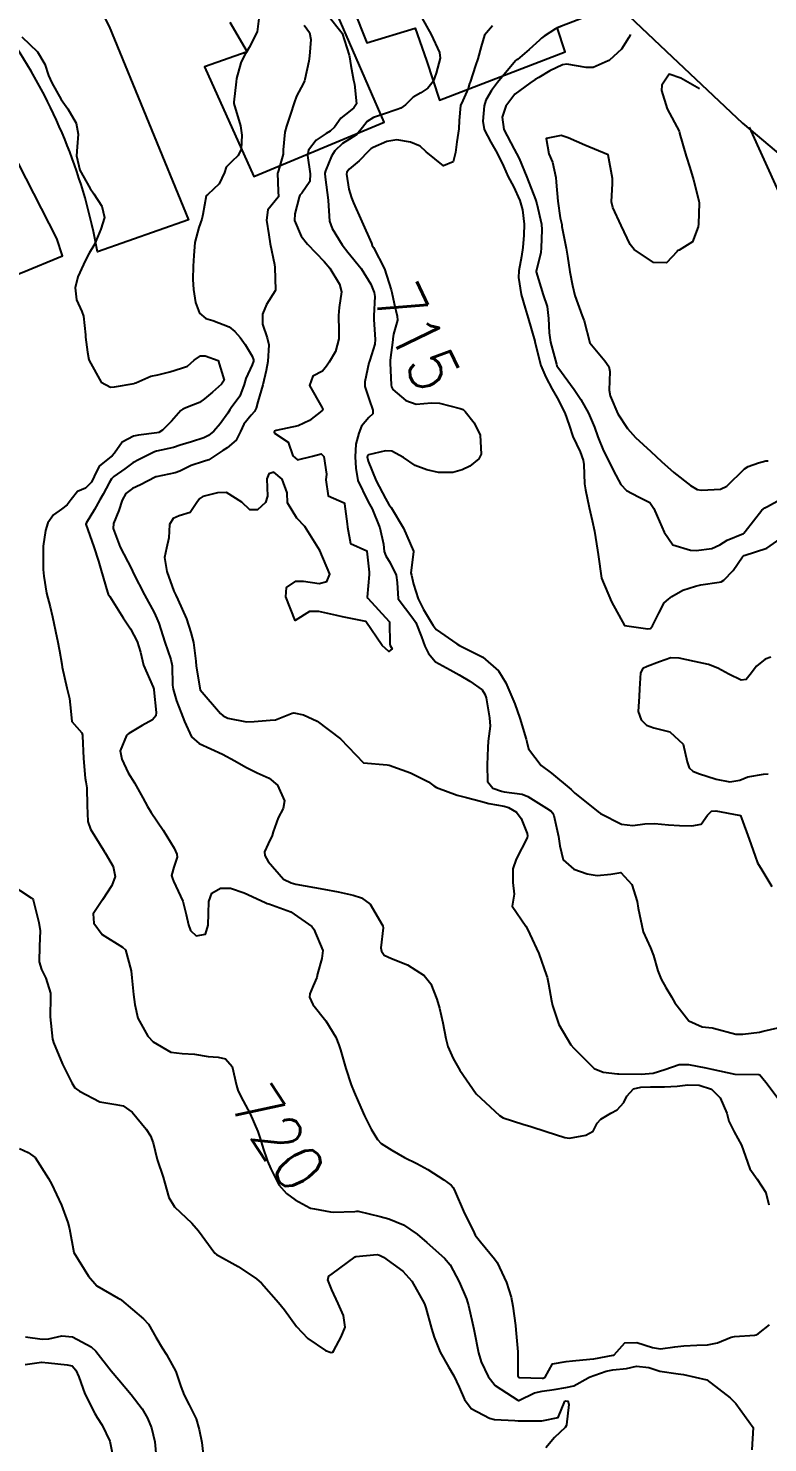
# Model space of a CAD drawing. Header units: metres. Extents: x 286371 to 293043, y 7462578 to 7466404.
# Drawn here: x 291645.5 to 291708.4, y 7463541.2 to 7463661.5 of the extents above; entities that cross this region are included whole.
import ezdxf
from ezdxf.enums import TextEntityAlignment as Align

# ---------------------------------------------------------------- set-up
doc = ezdxf.new("R2010")
doc.units = ezdxf.units.M
doc.header["$MEASUREMENT"] = 0
for name, color, linetype in [('Area', 45, 'Continuous'), ('Cotas', 45, 'Continuous'), ('Curvas de Nivel 1m', 11, 'Continuous'), ('Curvas de Nivel 5m', 15, 'Continuous'), ('Edificações', 30, 'Continuous'), ('Vias primárias', 230, 'Continuous')]:
    doc.layers.add(name, color=color, linetype=linetype)
doc.styles.add('Style-STANDARD', font='STANDARD.shx')

msp = doc.modelspace()

# ---------------------------------------------------------------- linework, layer by layer
at = {"layer": 'Area'}
msp.add_polyline3d([(291692.94, 7463666, 716.48), (291700.28, 7463659.04, 713.46), (291706.27, 7463653.4, 712.9), (291710.2, 7463650.09, 711.41), (291717.36, 7463644.05, 710.98), (291718.54, 7463642.83, 711.03), (291724.61, 7463637.64, 710.86), (291728.35, 7463634.15, 710.87), (291734.12, 7463629.1, 710.38), (291735.02, 7463628.48, 712.91), (291739.6, 7463624.11, 710.1), (291741.7, 7463622.45, 709.81), (291743.88, 7463620.02, 709.49), (291749.15, 7463614.76, 713.96), (291756.24, 7463608.44, 710.91), (291757.33, 7463607.79, 710.83), (291764.47, 7463601.94, 709.94), (291770.47, 7463596.59, 736.64)], dxfattribs=at)
at = {"layer": 'Curvas de Nivel 1m', "flags": 128}
for points, elevation in [([(291665.22, 7463662.97), (291664.99, 7463661.16), (291664.31, 7463659.84), (291663.91, 7463659.18), (291663.6, 7463658.54), (291663.25, 7463657.19), (291663.21, 7463656.91), (291663, 7463655.19), (291663.02, 7463655.08), (291663.58, 7463653.18), (291663.68, 7463652.37), (291663.64, 7463651.18), (291663.39, 7463650.64), (291662.83, 7463650.13), (291662.37, 7463649.65), (291662.21, 7463649.2), (291661.77, 7463648.24), (291660.79, 7463647.33), (291660.72, 7463647.29), (291660.67, 7463647.23), (291660.37, 7463645.62), (291660.28, 7463645.23), (291660.03, 7463644.53), (291659.71, 7463643.24), (291659.61, 7463642.15), (291659.55, 7463641.25), (291659.53, 7463640.1), (291659.59, 7463639.25), (291659.74, 7463638.15), (291660.09, 7463637.24), (291660.63, 7463636.8), (291661.23, 7463636.62), (291662.61, 7463636.08), (291663.1, 7463635.7), (291663.54, 7463635.19), (291663.98, 7463634.58), (291664.57, 7463633.58), (291664.68, 7463633.29), (291664.68, 7463633.17), (291664.56, 7463632.84), (291664.04, 7463631.68), (291663.9, 7463631.18), (291663.51, 7463630.2), (291662.79, 7463629.2), (291662.67, 7463629.04), (291662.5, 7463628.75), (291661.85, 7463627.85), (291661.3, 7463627.22), (291660.85, 7463626.85), (291660.47, 7463626.65), (291659.41, 7463626.3), (291658.46, 7463626.01), (291657.89, 7463625.83), (291656.45, 7463625.51), (291656.28, 7463625.46), (291655.92, 7463625.3), (291654.95, 7463624.8), (291654.43, 7463624.51), (291653.74, 7463624.02), (291652.82, 7463623.35), (291652.61, 7463623.15), (291652.41, 7463622.83), (291651.89, 7463621.86), (291651.63, 7463621.37), (291651.18, 7463620.56), (291650.45, 7463619.38), (291650.44, 7463619.3), (291651.11, 7463617.37), (291651.51, 7463616.16), (291651.73, 7463615.36), (291652.27, 7463613.53), (291652.34, 7463613.35), (291652.46, 7463613.16), (291653.61, 7463611.33), (291654.22, 7463610.4), (291654.79, 7463609.32), (291655.08, 7463608.42), (291655.34, 7463607.31), (291656.15, 7463605.46), (291656.2, 7463605.29), (291656.21, 7463605.23), (291656.41, 7463603.29), (291656.38, 7463603.02), (291656.1, 7463602.66), (291655.21, 7463602.2), (291654.09, 7463601.52), (291653.98, 7463601.43), (291653.89, 7463601.33), (291653.36, 7463600.04), (291653.48, 7463599.33), (291654.03, 7463598.17), (291654.56, 7463597.32), (291655.27, 7463596.03), (291655.67, 7463595.3), (291655.98, 7463594.8), (291657, 7463593.28), (291657.93, 7463591.76), (291658.17, 7463591.26), (291658.19, 7463590.99), (291657.91, 7463590.14), (291657.72, 7463589.44), (291657.76, 7463589.27), (291657.79, 7463589.17), (291657.89, 7463588.97), (291658.68, 7463587.25), (291658.96, 7463586.13), (291659.15, 7463585.24), (291659.34, 7463584.76), (291659.82, 7463584.31), (291660.61, 7463584.44), (291660.83, 7463585.22), (291660.85, 7463586.21), (291660.9, 7463587.22), (291661.15, 7463587.94), (291661.88, 7463588.35), (291662.73, 7463588.35), (291663.88, 7463587.96), (291665.68, 7463587.15), (291665.86, 7463587.07), (291665.98, 7463587.03), (291667.85, 7463586.36), (291669.64, 7463585.09), (291669.83, 7463584.88), (291670.59, 7463583.07), (291670.49, 7463582.38), (291670.13, 7463581.08), (291670.07, 7463580.78), (291669.76, 7463580.05), (291669.47, 7463579.37), (291669.45, 7463579.09), (291669.73, 7463578.46), (291670.85, 7463577.07), (291671.69, 7463575.69), (291671.95, 7463575.05), (291672.09, 7463574.63), (291672.55, 7463573.04), (291673, 7463571.65), (291673.24, 7463571.03), (291673.6, 7463570.16), (291674.11, 7463569.02), (291674.69, 7463567.88), (291675.22, 7463567), (291675.55, 7463566.66), (291676.44, 7463566.08), (291677.53, 7463565.47), (291678.56, 7463564.95), (291679.52, 7463564.43), (291680.86, 7463563.56), (291681.5, 7463563.1), (291681.67, 7463562.9), (291681.84, 7463562.55), (291682.55, 7463560.89), (291683.44, 7463559.06), (291683.54, 7463558.87), (291684, 7463558.3), (291685.19, 7463556.85), (291685.4, 7463556.53), (291686.2, 7463554.83), (291686.6, 7463553.58), (291686.75, 7463552.82), (291686.97, 7463551.17), (291687, 7463550.82), (291687.16, 7463548.93), (291687.16, 7463548.82), (291687.16, 7463546.91), (291687.19, 7463546.82), (291687.24, 7463546.77), (291687.29, 7463546.77), (291689.24, 7463546.69), (291689.33, 7463546.7), (291689.5, 7463546.78), (291690.11, 7463547.92), (291691.26, 7463548.13), (291691.82, 7463548.19), (291693.27, 7463548.32), (291693.63, 7463548.36), (291695.27, 7463548.65), (291695.31, 7463548.66), (291695.34, 7463548.69), (291696.27, 7463549.7), (291697.29, 7463549.75), (291698.61, 7463549.32), (291699.28, 7463549.21), (291700.52, 7463549.38), (291701.29, 7463549.45), (291702.38, 7463549.5), (291703.29, 7463549.55), (291704.13, 7463549.72), (291705.3, 7463550.18), (291705.59, 7463550.25), (291707.3, 7463550.37), (291707.42, 7463550.39), (291707.63, 7463550.51), (291708.57, 7463551.24)], 719), ([(291669, 7463661.72), (291669.45, 7463661.1), (291669.56, 7463660.52), (291669.44, 7463659.1), (291669.38, 7463658.68), (291669.05, 7463657.1), (291669.03, 7463657.01), (291668.93, 7463656.8), (291668.35, 7463655.68), (291668.13, 7463655.12), (291667.84, 7463654.17), (291667.49, 7463653.13), (291667.35, 7463652.64), (291667.22, 7463651.13), (291667.21, 7463650.76), (291666.82, 7463649.36), (291666.75, 7463649.2), (291666.74, 7463649.14), (291666.79, 7463647.63), (291666.8, 7463647.13), (291666.78, 7463647.1), (291665.9, 7463646.02), (291665.8, 7463645.15), (291665.98, 7463643.91), (291666.1, 7463643.14), (291666.47, 7463641.37), (291666.5, 7463641.14), (291666.57, 7463639.22), (291666.54, 7463639.14), (291665.8, 7463637.99), (291665.45, 7463637.15), (291665.45, 7463636.31), (291665.84, 7463635.15), (291665.98, 7463634.54), (291665.9, 7463633.15), (291665.76, 7463632.36), (291665.48, 7463631.16), (291665.06, 7463629.71), (291664.9, 7463629.17), (291664.78, 7463628.89), (291664.5, 7463628.58), (291663.86, 7463627.81), (291663.57, 7463627.19), (291663.21, 7463626.45), (291662.45, 7463625.8), (291662.09, 7463625.57), (291661.57, 7463625.22), (291660.88, 7463624.78), (291660.44, 7463624.63), (291659.38, 7463624.3), (291658.42, 7463623.82), (291658.03, 7463623.66), (291656.41, 7463623.33), (291656.39, 7463623.32), (291656.33, 7463623.3), (291655.08, 7463622.64), (291654.4, 7463622.34), (291653.82, 7463621.9), (291653.51, 7463621.34), (291653.24, 7463620.47), (291652.78, 7463619.35), (291652.76, 7463618.93), (291653.36, 7463617.34), (291654.3, 7463615.5), (291654.39, 7463615.32), (291654.49, 7463615.12), (291655.41, 7463613.31), (291656.24, 7463611.81), (291656.48, 7463611.29), (291656.63, 7463610.88), (291657.15, 7463609.28), (291657.66, 7463607.79), (291657.77, 7463607.27), (291657.81, 7463605.61), (291657.86, 7463605.27), (291658.13, 7463604.29), (291658.53, 7463603.26), (291658.83, 7463602.52), (291659.4, 7463601.24), (291660.07, 7463600.67), (291661.06, 7463600.22), (291662.05, 7463599.76), (291663.09, 7463599.19), (291664.04, 7463598.65), (291665.01, 7463598.18), (291666.02, 7463597.71), (291666.73, 7463597.13), (291667.33, 7463595.78), (291667.22, 7463595.13), (291666.78, 7463594.33), (291666.37, 7463593.14), (291666.26, 7463592.83), (291665.94, 7463592.13), (291665.63, 7463591.45), (291665.64, 7463591.15), (291665.92, 7463590.62), (291667.25, 7463589.12), (291667.89, 7463588.81), (291668.28, 7463588.71), (291669.88, 7463588.43), (291670.68, 7463588.28), (291671.88, 7463588.04), (291673.15, 7463587.76), (291673.87, 7463587.53), (291674.62, 7463587.01), (291675.68, 7463585.16), (291675.7, 7463585), (291675.52, 7463583.29), (291675.56, 7463583), (291675.8, 7463582.67), (291676.41, 7463582.37), (291677.79, 7463581.85), (291679.2, 7463580.94), (291679.76, 7463580.24), (291680.27, 7463578.93), (291680.49, 7463578.16), (291680.79, 7463576.92), (291681.03, 7463575.57), (291681.2, 7463574.91), (291681.66, 7463573.89), (291682.22, 7463572.9), (291683.61, 7463570.87), (291685.59, 7463569.03), (291685.91, 7463568.84), (291687.58, 7463568.3), (291688.28, 7463568.1), (291689.57, 7463567.68), (291691.16, 7463567.16), (291691.56, 7463567.1), (291692.94, 7463567.36), (291693.57, 7463567.7), (291693.92, 7463568.38), (291694.21, 7463568.72), (291695.07, 7463569.23), (291695.6, 7463569.51), (291696.17, 7463570.13), (291696.43, 7463570.68), (291697.01, 7463571.29), (291697.63, 7463571.43), (291698.43, 7463571.46), (291699.63, 7463571.48), (291700.71, 7463571.53), (291701.63, 7463571.63), (291702.59, 7463571.62), (291703.62, 7463571.27), (291704.37, 7463570.55), (291704.92, 7463569.22), (291705.1, 7463568.54), (291705.57, 7463567.66), (291706.19, 7463566.52), (291706.51, 7463565.55), (291706.89, 7463564.51), (291707.51, 7463563.63), (291708.24, 7463562.49), (291708.51, 7463561.45)], 718), ([(291671.02, 7463662.58), (291672.22, 7463661.06), (291672.82, 7463659.19), (291672.84, 7463659.05), (291672.95, 7463658.31), (291673.19, 7463657.04), (291673.26, 7463656.71), (291673.44, 7463655.04), (291673.23, 7463654.71), (291672.9, 7463654.44), (291672.12, 7463653.82), (291671.57, 7463653.06), (291671.21, 7463652.72), (291670.87, 7463652.51), (291670.01, 7463651.94), (291669.35, 7463651.1), (291669.29, 7463650.64), (291669.51, 7463649.09), (291669.47, 7463648.43), (291668.79, 7463647.45), (291668.62, 7463647.27), (291668.56, 7463647.11), (291668.19, 7463645.69), (291668.18, 7463645.11), (291668.73, 7463643.8), (291669.27, 7463643.1), (291670.7, 7463641.65), (291671.18, 7463641.07), (291672.01, 7463639.7), (291672.18, 7463639.05), (291671.96, 7463637.73), (291671.9, 7463637.06), (291671.95, 7463635.71), (291671.93, 7463635.05), (291671.66, 7463633.98), (291671.11, 7463633.07), (291670.9, 7463632.73), (291670.55, 7463632.31), (291669.74, 7463631.89), (291669.44, 7463631.09), (291670.51, 7463629.24), (291670.57, 7463629.07), (291670.56, 7463629.01), (291670.5, 7463628.93), (291669.45, 7463628.13), (291668.48, 7463627.66), (291666.62, 7463627.28), (291666.48, 7463627.22), (291666.45, 7463627.17), (291666.44, 7463627.14), (291666.47, 7463627.05), (291667.62, 7463626.28), (291668.04, 7463625.12), (291668.44, 7463624.78), (291669.7, 7463625.09), (291670.45, 7463625.28), (291670.66, 7463625.07), (291670.9, 7463623.55), (291670.84, 7463623.08), (291671.03, 7463621.71), (291672.39, 7463621.12), (291672.42, 7463621.04), (291672.65, 7463619.34), (291672.69, 7463619.05), (291672.94, 7463617.65), (291674.32, 7463617.05), (291674.33, 7463617.01), (291674.51, 7463615.23), (291674.53, 7463615.02), (291674.36, 7463613.11), (291674.4, 7463613.02), (291676.22, 7463611.04), (291676.25, 7463610.99), (291676.28, 7463609.08), (291676.3, 7463608.99), (291676.47, 7463608.71), (291676.19, 7463608.47), (291675.62, 7463609), (291674.23, 7463611.02), (291672.24, 7463611.42), (291671.77, 7463611.53), (291670.25, 7463611.89), (291669.46, 7463611.88), (291668.23, 7463611.11), (291667.43, 7463613.13), (291667.49, 7463613.91), (291668.28, 7463614.45), (291668.94, 7463614.45), (291670.28, 7463614.25), (291670.93, 7463614.43), (291671.17, 7463615.07), (291670.32, 7463617.08), (291669.06, 7463619.1), (291668.36, 7463619.82), (291667.58, 7463621.13), (291667.55, 7463621.97), (291667.13, 7463623.13), (291666.42, 7463623.74), (291665.98, 7463623.59), (291665.82, 7463623.15), (291665.87, 7463621.68), (291665.72, 7463621.15), (291665.02, 7463620.52), (291664.37, 7463620.53), (291663.68, 7463621.18), (291662.4, 7463621.99), (291661.63, 7463621.98), (291660.39, 7463621.67), (291660.13, 7463621.49), (291659.92, 7463621.24), (291659.31, 7463620.31), (291658.37, 7463620.01), (291657.85, 7463619.79), (291657.54, 7463619.28), (291657.48, 7463618.14), (291657.29, 7463617.28), (291657.12, 7463616.47), (291657.32, 7463615.28), (291657.92, 7463613.62), (291658.08, 7463613.27), (291658.26, 7463612.91), (291659, 7463611.25), (291659.37, 7463610.09), (291659.57, 7463609.24), (291659.77, 7463607.65), (291659.82, 7463607.24), (291660.14, 7463605.23), (291661.87, 7463603.21), (291662.11, 7463603), (291662.51, 7463602.8), (291664.09, 7463602.51), (291664.74, 7463602.52), (291666.1, 7463602.63), (291666.55, 7463602.68), (291667.7, 7463603.12), (291667.98, 7463603.24), (291668.11, 7463603.26), (291668.94, 7463603.1), (291670.1, 7463602.55), (291672.07, 7463601.05), (291674.04, 7463599.02), (291676.04, 7463598.85), (291676.21, 7463598.83), (291678.03, 7463598.18), (291679.57, 7463597.39), (291680.02, 7463597.06), (291680.25, 7463596.93), (291682, 7463596.27), (291682.81, 7463596.08), (291684, 7463595.76), (291684.7, 7463595.57), (291685.99, 7463595.33), (291686.38, 7463595.23), (291687.05, 7463594.82), (291687.44, 7463594.28), (291687.96, 7463593.01), (291687.99, 7463592.8), (291687.95, 7463592.64), (291687.03, 7463590.83), (291686.73, 7463590.01), (291686.73, 7463588.83), (291686.86, 7463587.85), (291686.68, 7463586.83), (291687.84, 7463585.12), (291688.02, 7463584.81), (291688.19, 7463584.45), (291688.94, 7463582.8), (291689.61, 7463580.94), (291689.65, 7463580.79), (291689.76, 7463580.22), (291690.03, 7463578.78), (291690.11, 7463578.4), (291690.65, 7463576.77), (291691.68, 7463575.03), (291691.91, 7463574.75), (291693.65, 7463573.03), (291694.41, 7463572.71), (291695.64, 7463572.58), (291695.76, 7463572.57), (291697.64, 7463572.55), (291698.68, 7463572.64), (291699.65, 7463572.95), (291700.89, 7463573.37), (291701.66, 7463573.36), (291703.14, 7463573.08), (291703.65, 7463572.98), (291705.62, 7463572.56), (291705.64, 7463572.56), (291707.62, 7463572.53), (291707.64, 7463572.53), (291707.74, 7463572.5), (291708.25, 7463571.88), (291709.29, 7463570.48)], 717), ([(291679.01, 7463662.34), (291679.8, 7463660.94), (291680.49, 7463659.41), (291680.55, 7463658.93), (291680.23, 7463657.65), (291679.95, 7463656.94), (291679.5, 7463656.37), (291678.92, 7463655.98), (291678.27, 7463655.61), (291677.6, 7463654.97), (291677.2, 7463654.68), (291676.9, 7463654.57), (291675.73, 7463654.16), (291674.89, 7463653.87), (291674.35, 7463653.55), (291673.94, 7463653.03), (291673.47, 7463652.43), (291672.86, 7463652.03), (291672.25, 7463651.66), (291671.61, 7463651.06), (291671.32, 7463650.59), (291670.82, 7463649.35), (291670.75, 7463649.14), (291670.75, 7463649.08), (291670.81, 7463648.57), (291671.02, 7463647.07), (291671.04, 7463646.81), (291671.16, 7463645.07), (291671.38, 7463644.43), (291672.22, 7463643.05), (291672.71, 7463642.42), (291673.85, 7463641.03), (291674.66, 7463639.71), (291674.94, 7463639.01), (291675, 7463638.66), (291674.93, 7463637.01), (291674.93, 7463636.7), (291675.04, 7463635.01), (291675, 7463634.6), (291674.57, 7463633.24), (291674.51, 7463633.08), (291674.48, 7463633.02), (291674.14, 7463631.42), (291674.15, 7463631.02), (291674.52, 7463629.9), (291674.84, 7463629.01), (291674.83, 7463628.68), (291674.49, 7463628.37), (291673.88, 7463627.63), (291673.64, 7463627.03), (291673.39, 7463626.1), (291673.34, 7463625.03), (291673.39, 7463624.07), (291673.55, 7463623.03), (291674.39, 7463621.31), (291674.56, 7463621.01), (291674.78, 7463620.6), (291675.42, 7463619), (291675.73, 7463617.6), (291675.81, 7463616.99), (291675.94, 7463616.61), (291676.31, 7463616.02), (291676.83, 7463614.98), (291676.9, 7463614.36), (291676.99, 7463612.97), (291678.23, 7463611.32), (291678.48, 7463610.95), (291678.97, 7463609.72), (291679.26, 7463608.94), (291679.56, 7463608.31), (291680.17, 7463607.61), (291681.41, 7463606.91), (291681.91, 7463606.65), (291682.16, 7463606.51), (291683.07, 7463605.96), (291684.14, 7463605.21), (291684.37, 7463604.86), (291684.46, 7463604.53), (291684.76, 7463602.85), (291684.82, 7463602.12), (291684.65, 7463600.86), (291684.6, 7463600.33), (291684.56, 7463598.86), (291684.58, 7463597.42), (291685.03, 7463596.85), (291685.77, 7463596.6), (291686.01, 7463596.56), (291687.53, 7463596.34), (291688, 7463596.16), (291689.61, 7463595.16), (291689.99, 7463594.92), (291690.12, 7463594.77), (291690.22, 7463594.53), (291690.63, 7463592.76), (291690.74, 7463591.96), (291691.01, 7463590.76), (291691.91, 7463589.97), (291693.07, 7463589.57), (291693.9, 7463589.43), (291695.07, 7463589.54), (291695.91, 7463589.7), (291696.85, 7463588.67), (291697.3, 7463587.22), (291697.4, 7463586.66), (291697.82, 7463584.65), (291698.45, 7463583.29), (291698.7, 7463582.64), (291699.07, 7463581.34), (291699.34, 7463580.63), (291699.75, 7463579.92), (291700.24, 7463579.11), (291700.52, 7463578.61), (291701.71, 7463577.09), (291702.84, 7463576.58), (291703.7, 7463576.48), (291703.8, 7463576.46), (291705.7, 7463575.96), (291706.28, 7463575.94), (291707.7, 7463576.12), (291708.01, 7463576.19), (291709.27, 7463576.48)], 716), ([(291691.01, 7463661.71), (291690.36, 7463661.42), (291689.4, 7463660.79), (291689.17, 7463660.62), (291688.99, 7463660.46), (291688.13, 7463659.65), (291687.13, 7463658.82), (291687.03, 7463658.76), (291686.96, 7463658.7), (291685.43, 7463656.85), (291684.92, 7463656.17), (291684.44, 7463655.34), (291684.3, 7463654.87), (291684.18, 7463653.58), (291684.29, 7463652.87), (291684.86, 7463651.77), (291685.4, 7463650.86), (291685.93, 7463649.74), (291686.33, 7463648.84), (291686.79, 7463648.02), (291687.34, 7463646.83), (291687.56, 7463646.03), (291687.69, 7463644.82), (291687.68, 7463643.88), (291687.58, 7463642.82), (291687.46, 7463642.07), (291687.25, 7463640.83), (291687.23, 7463640.27), (291687.45, 7463638.82), (291687.78, 7463637.68), (291688.04, 7463636.81), (291688.6, 7463634.87), (291688.61, 7463634.8), (291689.11, 7463632.8), (291689.53, 7463631.81), (291690.08, 7463630.78), (291690.52, 7463630.05), (291691.15, 7463628.76), (291691.53, 7463627.72), (291691.84, 7463626.75), (291692.45, 7463625.47), (291692.72, 7463624.74), (291692.78, 7463624.39), (291692.83, 7463622.74), (291692.91, 7463622.23), (291693.24, 7463620.73), (291693.48, 7463619.61), (291693.68, 7463618.72), (291693.94, 7463617.1), (291693.99, 7463616.72), (291694.28, 7463614.71), (291695.12, 7463612.7), (291696.22, 7463610.68), (291698.22, 7463610.4), (291698.45, 7463610.43), (291698.6, 7463610.65), (291699.14, 7463611.74), (291699.6, 7463612.63), (291699.96, 7463612.93), (291700.26, 7463613.15), (291701.18, 7463613.7), (291702.28, 7463614.03), (291702.73, 7463614.14), (291704.28, 7463614.37), (291704.44, 7463614.4), (291704.68, 7463614.56), (291705.47, 7463615.38), (291706.26, 7463616.54), (291706.29, 7463616.56), (291706.31, 7463616.58), (291706.41, 7463616.63), (291708.33, 7463617.27), (291710.03, 7463618.47)], 714), ([(291696.74, 7463660.93), (291696.61, 7463660.68), (291695.98, 7463659.69), (291694.96, 7463658.75), (291694.93, 7463658.73), (291694.85, 7463658.71), (291693.56, 7463658.12), (291692.96, 7463658.13), (291691.32, 7463658.4), (291690.96, 7463658.35), (291689.89, 7463657.84), (291688.94, 7463657.27), (291688.64, 7463657.1), (291688.18, 7463656.81), (291686.92, 7463655.86), (291686.14, 7463654.85), (291685.84, 7463653.9), (291685.98, 7463652.85), (291686.84, 7463651.19), (291687.06, 7463650.83), (291687.28, 7463650.38), (291687.93, 7463648.82), (291688.66, 7463646.92), (291688.7, 7463646.81), (291688.77, 7463646.53), (291689.17, 7463644.8), (291689.21, 7463644.32), (291689.15, 7463642.8), (291689.11, 7463642.4), (291688.72, 7463640.8), (291688.72, 7463640.77), (291689.31, 7463638.79), (291689.65, 7463637.8), (291689.78, 7463636.79), (291689.82, 7463635.57), (291689.93, 7463634.78), (291690.44, 7463632.9), (291690.49, 7463632.78), (291690.56, 7463632.65), (291691.96, 7463630.75), (291692.52, 7463629.91), (291693.18, 7463628.73), (291693.67, 7463627.54), (291693.97, 7463626.72), (291694.46, 7463625.54), (291694.86, 7463624.71), (291695.3, 7463623.83), (291695.93, 7463622.69), (291696.4, 7463622.18), (291697.42, 7463621.64), (291698.38, 7463621.16), (291698.74, 7463620.65), (291699.02, 7463619.99), (291699.6, 7463618.64), (291700.33, 7463617.56), (291701.83, 7463617.09), (291702.32, 7463617.08), (291703.67, 7463617.23), (291704.33, 7463617.56), (291704.95, 7463617.94), (291706.34, 7463618.52), (291706.37, 7463618.53), (291706.49, 7463618.67), (291707.91, 7463620.5), (291708.17, 7463620.7), (291708.38, 7463620.81), (291709.47, 7463621.39)], 713), ([(291702.61, 7463656.31), (291701.02, 7463657.23), (291700.03, 7463657.55), (291699.41, 7463656.64), (291699.38, 7463656.17), (291699.87, 7463654.63), (291700.87, 7463652.71), (291700.9, 7463652.61), (291700.92, 7463652.56), (291701.47, 7463650.6), (291701.79, 7463649.63), (291702.11, 7463648.59), (291702.56, 7463646.8), (291702.59, 7463646.59), (291702.51, 7463644.83), (291702.49, 7463644.59), (291702.01, 7463643.3), (291700.88, 7463642.61), (291700.76, 7463642.56), (291700.71, 7463642.49), (291699.81, 7463641.52), (291698.7, 7463641.55), (291697.04, 7463642.67), (291696.72, 7463643.09), (291695.96, 7463644.69), (291695.24, 7463646.22), (291695.12, 7463646.7), (291695.22, 7463648.28), (291695.2, 7463648.7), (291694.83, 7463650.7), (291692.85, 7463651.52), (291691.45, 7463652.16), (291690.86, 7463652.36), (291689.56, 7463652.09), (291689.8, 7463650.79), (291690.12, 7463650.08), (291690.38, 7463648.77), (291690.41, 7463648.39), (291690.56, 7463646.78), (291690.75, 7463645.34), (291690.87, 7463644.89), (291690.89, 7463644.77), (291690.9, 7463644.61), (291691.28, 7463642.77), (291691.38, 7463642.09), (291691.59, 7463640.76), (291691.81, 7463639.61), (291692.01, 7463638.75), (291692.63, 7463637.03), (291692.75, 7463636.74), (291692.79, 7463636.58), (291693.28, 7463634.73), (291694.57, 7463633.19), (291694.91, 7463632.71), (291694.99, 7463632.28), (291694.93, 7463630.71), (291695.02, 7463630.22), (291695.67, 7463628.7), (291696.49, 7463627.44), (291697.18, 7463626.67), (291698.46, 7463625.49), (291699.39, 7463624.64), (291700.42, 7463623.71), (291701.84, 7463622.6), (291702.4, 7463622.25), (291702.78, 7463622.2), (291704.4, 7463622.29), (291704.94, 7463622.55), (291706.43, 7463624), (291706.75, 7463624.2), (291707.63, 7463624.51), (291708.25, 7463624.68), (291708.44, 7463624.7)], 712), ([(291708.67, 7463608.01), (291708.18, 7463607.84), (291707.45, 7463607.24), (291706.92, 7463606.52), (291706.59, 7463606.1), (291706.16, 7463606.05), (291705.1, 7463606.55), (291704.17, 7463607.06), (291703.36, 7463607.39), (291702.18, 7463607.63), (291700.89, 7463607.91), (291700.18, 7463607.95), (291699.2, 7463607.61), (291698.17, 7463607.2), (291697.8, 7463607.03), (291697.59, 7463606.66), (291697.51, 7463605.3), (291697.48, 7463604.66), (291697.4, 7463603.38), (291697.65, 7463602.66), (291698.1, 7463602.23), (291698.74, 7463602), (291700.09, 7463601.64), (291701.22, 7463600.61), (291701.57, 7463599.09), (291701.74, 7463598.6), (291702.04, 7463598.32), (291702.53, 7463598.1), (291704.03, 7463597.64), (291705.18, 7463597.39), (291706.03, 7463597.54), (291706.73, 7463597.83), (291708.04, 7463598.04), (291708.45, 7463598.08)], 714), ([(291643.88, 7463588.78), (291645.79, 7463587.53), (291645.86, 7463587.49), (291645.91, 7463587.45), (291645.95, 7463587.36), (291646.44, 7463585.45), (291646.54, 7463584.73), (291646.48, 7463583.44), (291646.45, 7463582.11), (291646.65, 7463581.44), (291647.03, 7463580.71), (291647.42, 7463579.43), (291647.43, 7463579.12), (291647.41, 7463577.43), (291647.6, 7463575.51), (291647.62, 7463575.43), (291647.68, 7463575.23), (291648.44, 7463573.41), (291649.23, 7463571.8), (291649.5, 7463571.4), (291649.62, 7463571.29), (291649.9, 7463571.11), (291651.61, 7463570.2), (291652.98, 7463569.97), (291653.6, 7463569.86), (291654.36, 7463569.32), (291655.57, 7463567.87), (291655.94, 7463567.3), (291656.15, 7463566.7), (291656.5, 7463565.29), (291657.01, 7463563.78), (291657.16, 7463563.28), (291657.48, 7463562.06), (291657.98, 7463561.27), (291659.44, 7463559.89), (291660.01, 7463559.24), (291661.41, 7463557.34), (291661.55, 7463557.21), (291663.39, 7463556.21), (291664.94, 7463555.16), (291665.37, 7463554.77), (291666.82, 7463553.13), (291667.33, 7463552.51), (291668.35, 7463551.11), (291669.3, 7463550.07), (291670.82, 7463549.07), (291671.28, 7463548.89), (291671.43, 7463548.92), (291671.52, 7463549.06), (291672.15, 7463550.21), (291672.47, 7463551.05), (291672.34, 7463552.04), (291671.89, 7463553.06), (291671.36, 7463554.21), (291671.02, 7463555.07), (291671.08, 7463555.37), (291671.38, 7463555.58), (291673.34, 7463557.03), (291673.4, 7463557.05), (291675.19, 7463557.21), (291675.41, 7463557.17), (291675.75, 7463556.99), (291677.39, 7463555.81), (291678.16, 7463554.95), (291679.19, 7463553.09), (291679.26, 7463552.94), (291679.34, 7463552.69), (291679.83, 7463550.93), (291680.04, 7463550.18), (291680.56, 7463548.92), (291681.27, 7463547.66), (291681.72, 7463546.9), (291682.18, 7463545.95), (291682.64, 7463544.88), (291683.2, 7463544.12), (291684.75, 7463543.29), (291685.19, 7463543.19), (291686.91, 7463543.1), (291687.19, 7463543.09), (291688.9, 7463543.08), (291689.19, 7463543.09), (291690.59, 7463543.36), (291691.15, 7463544.76), (291691.2, 7463544.77), (291691.21, 7463544.78), (291691.42, 7463544.75), (291691.49, 7463544.47), (291691.3, 7463542.75), (291691.28, 7463542.66), (291691.18, 7463542.52), (291690.28, 7463541.66), (291689.54, 7463540.78)], 721), ([(291644.78, 7463566.23), (291645.54, 7463565.88), (291646.11, 7463565.45), (291647.26, 7463563.68), (291647.4, 7463563.43), (291647.5, 7463563.23), (291648.35, 7463561.41), (291648.9, 7463559.95), (291649.03, 7463559.4), (291649.4, 7463557.39), (291650.66, 7463555.38), (291651.36, 7463554.54), (291653.19, 7463553.5), (291653.35, 7463553.41), (291653.45, 7463553.33), (291655.32, 7463551.76), (291655.76, 7463551.3), (291656.39, 7463550.2), (291656.91, 7463549.28), (291657.28, 7463548.72), (291658.07, 7463547.26), (291658.5, 7463545.99), (291658.8, 7463545.25), (291659.21, 7463544.45), (291659.81, 7463543.24), (291660.08, 7463542.34), (291660.29, 7463541.23), (291660.43, 7463539.95)], 722), ([(291645.3, 7463550.21), (291646.71, 7463550.02), (291647.29, 7463550.06), (291648.39, 7463550.31), (291649.3, 7463550.23), (291650.89, 7463549.37), (291651.28, 7463549.01), (291652.58, 7463547.34), (291653.24, 7463546.57), (291654.29, 7463545.32), (291655.21, 7463544.09), (291655.67, 7463543.3), (291656, 7463542.48), (291656.29, 7463541.29), (291656.41, 7463540.02)], 723), ([(291645.26, 7463547.86), (291646.65, 7463548.05), (291647.26, 7463548.01), (291648.83, 7463547.83), (291649.26, 7463547.74), (291649.57, 7463547.39), (291649.82, 7463546.81), (291650.35, 7463545.38), (291651.2, 7463543.69), (291651.4, 7463543.36), (291651.82, 7463542.72), (291652.47, 7463541.34), (291652.81, 7463539.66)], 724)]:
    msp.add_lwpolyline(points, dxfattribs=dict(at, elevation=elevation))
at = {"layer": 'Curvas de Nivel 5m', "flags": 128}
for points, elevation in [([(291685.01, 7463661.67), (291684.33, 7463660.87), (291684.03, 7463659.93), (291683.77, 7463658.88), (291683.55, 7463658.29), (291683.1, 7463656.89), (291683.06, 7463656.77), (291682.93, 7463656.34), (291682.48, 7463655.33), (291682.28, 7463654.9), (291682.16, 7463653.63), (291682.15, 7463652.91), (291681.97, 7463651.8), (291681.85, 7463650.91), (291681.65, 7463650.1), (291680.83, 7463649.78), (291679.38, 7463650.95), (291678.85, 7463651.43), (291678.04, 7463651.79), (291676.86, 7463651.97), (291676.03, 7463651.83), (291674.85, 7463651.34), (291674.66, 7463651.21), (291674.45, 7463651.02), (291673.68, 7463650.19), (291672.82, 7463649.5), (291672.63, 7463649.24), (291672.59, 7463649.05), (291672.8, 7463647.79), (291673.02, 7463647.04), (291673.19, 7463646.63), (291673.89, 7463645.03), (291674.72, 7463643.19), (291674.79, 7463643.01), (291674.89, 7463642.84), (291675.83, 7463641), (291676.4, 7463639.24), (291676.46, 7463638.99), (291676.64, 7463638.08), (291676.91, 7463636.98), (291676.94, 7463636.66), (291676.6, 7463635.45), (291676.53, 7463635.05), (291676.53, 7463634.99), (291676.31, 7463633.25), (291676.3, 7463632.99), (291676.38, 7463631.14), (291676.41, 7463630.99), (291676.53, 7463630.75), (291677.65, 7463629.83), (291678.51, 7463629.5), (291679.82, 7463629.63), (291680.51, 7463629.59), (291682.25, 7463629.15), (291682.51, 7463629.05), (291682.69, 7463628.89), (291683.44, 7463627.93), (291683.97, 7463626.87), (291684.05, 7463625.27), (291683.85, 7463624.87), (291683.07, 7463624.25), (291682.43, 7463623.92), (291681.64, 7463623.69), (291680.43, 7463623.7), (291679.43, 7463623.94), (291678.43, 7463624.3), (291677.43, 7463624.97), (291676.45, 7463625.5), (291675.9, 7463625.55), (291674.45, 7463625.19), (291674.37, 7463625.09), (291674.36, 7463625.02), (291674.44, 7463624.66), (291675.12, 7463623), (291675.91, 7463621.48), (291676.2, 7463620.99), (291676.38, 7463620.71), (291677.43, 7463618.97), (291678.28, 7463617), (291678.29, 7463616.96), (291678.07, 7463615.18), (291678.11, 7463614.96), (291678.28, 7463614.22), (291678.68, 7463612.95), (291679.13, 7463612.06), (291679.83, 7463610.93), (291679.97, 7463610.68), (291680.22, 7463610.34), (291681.97, 7463609.12), (291682.2, 7463609), (291682.43, 7463608.89), (291684.18, 7463608.01), (291685.52, 7463606.84), (291686.15, 7463605.81), (291686.58, 7463604.83), (291686.91, 7463604.03), (291687.32, 7463602.82), (291687.87, 7463601.02), (291687.92, 7463600.81), (291688.07, 7463600.21), (291689.16, 7463598.79), (291690.03, 7463598.15), (291691.69, 7463596.75), (291692.01, 7463596.45), (291693.39, 7463595.33), (291693.99, 7463594.86), (291694.18, 7463594.71), (291695.97, 7463593.79), (291696.94, 7463593.7), (291697.97, 7463593.82), (291698.77, 7463593.85), (291699.97, 7463593.75), (291700.9, 7463593.68), (291701.97, 7463593.66), (291702.76, 7463593.79), (291703.3, 7463594.57), (291703.64, 7463594.92), (291703.99, 7463594.95), (291705.96, 7463594.56), (291705.98, 7463594.56), (291706.09, 7463594.53), (291706.19, 7463594.32), (291706.84, 7463592.52), (291707.35, 7463591.09), (291707.54, 7463590.51), (291707.91, 7463589.91), (291708.75, 7463588.49)], 715), ([(291644.98, 7463660.73), (291646.32, 7463659.45), (291646.95, 7463658.41), (291647.26, 7463657.44), (291647.53, 7463656.83), (291648.32, 7463655.42), (291648.89, 7463654.61), (291649.62, 7463653.4), (291649.79, 7463652.47), (291649.69, 7463651.4), (291649.63, 7463650.61), (291649.91, 7463649.4), (291650.79, 7463647.84), (291651.12, 7463647.38), (291651.8, 7463646.34), (291652.03, 7463645.37), (291651.71, 7463644.4), (291651.28, 7463643.38), (291651.11, 7463642.99), (291650.71, 7463642.35), (291650.38, 7463641.7), (291650.24, 7463641.39), (291649.76, 7463640.32), (291649.51, 7463639.4), (291649.63, 7463638.38), (291650.1, 7463637.39), (291650.23, 7463637), (291650.39, 7463635.39), (291650.41, 7463635.2), (291650.58, 7463633.92), (291650.65, 7463633.46), (291650.67, 7463633.38), (291650.72, 7463633.23), (291651.72, 7463631.37), (291652.53, 7463630.94), (291652.88, 7463630.99), (291654.53, 7463631.27), (291654.58, 7463631.28), (291654.68, 7463631.32), (291655.95, 7463631.9), (291656.54, 7463632.01), (291657.57, 7463632.26), (291658.55, 7463632.56), (291659.08, 7463632.74), (291659.64, 7463633.25), (291660.19, 7463633.62), (291660.57, 7463633.63), (291661.69, 7463633.22), (291662.19, 7463631.56), (291661.96, 7463631.21), (291661.21, 7463630.54), (291660.51, 7463629.95), (291660.09, 7463629.66), (291659.07, 7463629.26), (291658.68, 7463629.09), (291658.5, 7463628.96), (291657.71, 7463628.05), (291656.96, 7463627.29), (291656.65, 7463627.11), (291656.47, 7463627.07), (291654.9, 7463626.88), (291654.47, 7463626.79), (291653.51, 7463626.28), (291652.87, 7463625.35), (291652.67, 7463625.12), (291652.44, 7463624.96), (291651.56, 7463624.23), (291651.14, 7463623.37), (291650.92, 7463622.87), (291650.4, 7463622.38), (291649.71, 7463622.08), (291649.18, 7463621.4), (291648.84, 7463620.95), (291648.37, 7463620.59), (291647.68, 7463620.11), (291647.19, 7463619.43), (291647, 7463618.78), (291646.81, 7463617.44), (291646.79, 7463616.97), (291646.81, 7463615.44), (291646.85, 7463614.88), (291647.09, 7463613.43), (291647.39, 7463612.28), (291647.6, 7463611.42), (291647.96, 7463609.66), (291648.01, 7463609.42), (291648.19, 7463608.53), (291648.39, 7463607.41), (291648.43, 7463607.15), (291648.82, 7463605.4), (291649.04, 7463604.49), (291649.14, 7463603.4), (291649.23, 7463602.53), (291650.09, 7463601.56), (291650.14, 7463601.38), (291650.15, 7463601.32), (291650.23, 7463599.38), (291650.36, 7463597.72), (291650.42, 7463597.39), (291650.51, 7463596.89), (291650.55, 7463595.38), (291650.6, 7463594.02), (291650.82, 7463593.38), (291651.93, 7463591.6), (291652.01, 7463591.45), (291652.06, 7463591.36), (291652.76, 7463590.2), (291652.93, 7463589.35), (291652.64, 7463588.6), (291651.86, 7463587.36), (291651.05, 7463586.17), (291651.1, 7463585.38), (291651.82, 7463584.41), (291653.55, 7463583.34), (291653.8, 7463583.11), (291654.27, 7463581.33), (291654.35, 7463580.74), (291654.49, 7463579.32), (291654.6, 7463578.46), (291654.84, 7463577.32), (291655.69, 7463575.79), (291656.16, 7463575.3), (291657.67, 7463574.42), (291658.63, 7463574.3), (291659.67, 7463574.24), (291660.83, 7463574.06), (291661.67, 7463573.98), (291662.3, 7463573.84), (291662.87, 7463573.2), (291663.23, 7463571.59), (291663.35, 7463571.19), (291663.61, 7463570.66), (291664.4, 7463569.17), (291665.05, 7463567.67), (291665.22, 7463567.16), (291665.54, 7463566.13), (291665.78, 7463565.4), (291665.89, 7463565.15), (291666.16, 7463564.5), (291666.84, 7463563.13), (291667.48, 7463562.39), (291668.23, 7463561.86), (291669.47, 7463561.18), (291669.53, 7463561.16), (291669.88, 7463561.09), (291671.24, 7463560.84), (291671.46, 7463560.82), (291673.31, 7463560.88), (291673.46, 7463560.9), (291673.59, 7463560.9), (291675.46, 7463560.46), (291676.19, 7463560.25), (291677.45, 7463559.73), (291678.59, 7463558.95), (291679.42, 7463558.25), (291680.93, 7463556.91), (291681.4, 7463556.34), (291682.18, 7463554.89), (291682.8, 7463553.44), (291682.98, 7463552.88), (291683.32, 7463551.37), (291683.42, 7463550.87), (291683.45, 7463550.74), (291683.81, 7463548.87), (291684.04, 7463548.09), (291684.63, 7463546.85), (291685.23, 7463546.09), (291687.16, 7463544.82), (291687.21, 7463544.8), (291687.23, 7463544.8), (291687.25, 7463544.81), (291688.57, 7463545.45), (291689.23, 7463545.59), (291690.25, 7463545.75), (291691.23, 7463545.9), (291691.92, 7463546.05), (291693.14, 7463546.73), (291693.21, 7463546.76), (291693.24, 7463546.78), (291694.66, 7463547.3), (291695.25, 7463547.4), (291696.41, 7463547.52), (291697.26, 7463547.73), (291698.3, 7463547.61), (291699.25, 7463547.31), (291700.79, 7463547.08), (291701.25, 7463547.02), (291703.24, 7463546.57), (291705.22, 7463545.02), (291705.7, 7463544.54), (291707.18, 7463542.51), (291707.05, 7463540.62)], 720)]:
    msp.add_lwpolyline(points, dxfattribs=dict(at, elevation=elevation))
at = {"layer": 'Edificações', "elevation": 717.6}
msp.add_lwpolyline([(291662.66, 7463661.99), (291664.16, 7463659.47), (291660.52, 7463658.19), (291664.72, 7463648.87), (291675.8, 7463653.47), (291671.8, 7463662.67), (291673.15, 7463663.15), (291674.33, 7463660.24), (291678.43, 7463661.48), (291679.4, 7463658.73), (291680.51, 7463655.34), (291691.18, 7463659.46), (291690.5, 7463661.53), (291693.55, 7463662.7), (291692.13, 7463666.77)], dxfattribs=at)
at = {"layer": 'Edificações'}
msp.add_lwpolyline([(291621.15, 7463650.53), (291623.73, 7463651.09), (291622.54, 7463632.23), (291619.33, 7463631.04), (291618.68, 7463620.97), (291622.81, 7463620.79), (291623.64, 7463631.56), (291624.93, 7463628.02), (291636.97, 7463631.96), (291635.33, 7463636.89), (291645.01, 7463640.7), (291648.45, 7463642.12), (291647.97, 7463643.6), (291640.79, 7463657.57), (291638.03, 7463656.42), (291637.9, 7463656.36), (291637.58, 7463662.2), (291621.81, 7463661.63), (291621.15, 7463650.53)], close=True, dxfattribs=at)
at = {"layer": 'Vias primárias', "elevation": 716.08}
msp.add_lwpolyline([(291624.77, 7463727.07), (291621.9, 7463693.03, 0.243571), (291625.18, 7463685.13), (291626.77, 7463684.2), (291630.22, 7463682.54), (291633.71, 7463680.77, -0.165682), (291652.4, 7463661.61), (291659.15, 7463645.18), (291651.42, 7463642.46, 0.100207), (291644.54, 7463659.84, -4.405039)], format="xyb", dxfattribs=at)
at = {"layer": 'Vias primárias'}
msp.add_lwpolyline([(291682.13, 7463514.83), (291688.9, 7463518.93), (291693.45, 7463513.19), (291734.48, 7463462.76, 0.67527), (291745.31, 7463464.85), (291754.98, 7463494.66), (291767.93, 7463537.02), (291772.05, 7463551.54, 0.327836), (291766.14, 7463567.38, 0.000401), (291762.07, 7463570.03), (291741.92, 7463581.27, -0.20626), (291723.16, 7463605.68, -0.036707), (291721.06, 7463617.56, 0.081727), (291718.22, 7463628.02), (291706.86, 7463653.07)], format="xyb", dxfattribs=at)

# ---------------------------------------------------------------- texts
at = {"layer": 'Cotas', "style": 'Style-STANDARD'}
for s, rotation, p in [('715', 295.7412, (291678.59, 7463635.26, 715)), ('720', 303.5057, (291666.81, 7463567.16, 720))]:
    msp.add_text(s, height=4, rotation=rotation, dxfattribs=at).set_placement(p, align=Align.MIDDLE_CENTER)

doc.saveas('drawing.dxf')
